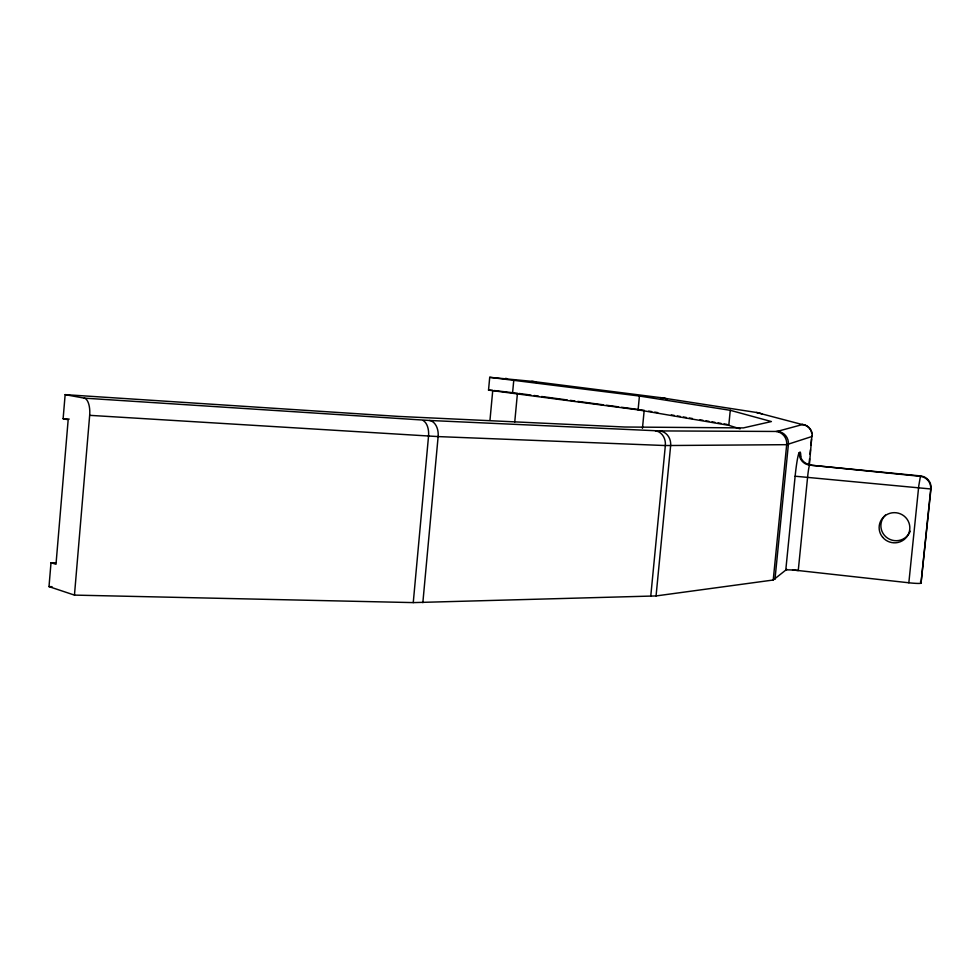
<?xml version="1.0" encoding="UTF-8"?>
<svg xmlns="http://www.w3.org/2000/svg" width="980" height="980" viewBox="0 0 980 980"><rect width="100%" height="100%" fill="white"/><g stroke="black" fill="none" stroke-linecap="round" stroke-linejoin="round"><path stroke-width="1.47" d="M786.793 569.282L773.232 580.013L656.061 595.938L413.254 602.602L74.456 595.105L49 586.616L51.009 562.716L55.603 562.839M51.009 562.716L55.995 564.272L68.171 419.746L63.124 418.73L65.145 394.646L398.529 416.414L624.615 427.011L743.379 427.905L771.395 421.547L730.272 410.314L639.426 396.043L489.718 377.325L488.53 390.113L638.102 409.861L728.789 425.332L740.096 428.848M74.456 595.105L89.67 415.336A15.962 6.811 -86.6 0 0 84.243 398.137L65.145 394.646M413.254 602.602L428.542 436.051A14.798 8.453 -86.7 0 0 423.311 420.641M422.846 602.676L438.134 436.59A14.786 9.984 -87.2 0 0 429.51 420.481L84.243 398.137M489.963 420.346L492.756 390.371L488.53 390.113M512.577 392.931L513.79 380.044M514.745 421.988L517.44 393.262L494.202 390.542M638.102 409.861L639.426 396.043M642.451 428.346L644.191 410.326L621.553 407.276M650.745 596.355L665.346 445.545A13.426 11.282 -88.1 0 0 655.363 430.82M656.061 595.938L670.639 445.63A13.377 12.115 -89.5 0 0 659.834 430.93L429.51 420.469M728.789 425.332L730.272 410.314M773.232 580.013L786.683 444.675A12.066 11.772 87.1 0 0 776.111 431.457L659.834 430.918M774.972 579.339L788.386 444.479A12.042 12.005 28.3 0 0 777.569 431.31L776.111 431.445M799.337 452.589A22.822 1.825 -84.1 0 0 795.135 476.219L785.776 570.14A11.638 0.968 6 0 1 798.259 570.544L807.618 476.917A11.417 0.87 -84.1 0 1 809.676 465.096A11.54 11.417 7.3 0 1 799.337 452.589L800.096 452.295A11.503 11.38 7.2 0 0 810.399 464.753A11.38 0.858 -84.1 0 1 810.57 464.949M808.966 464.839L809.578 458.787M810.031 454.242L810.485 449.698M810.938 445.153L811.538 439.089M809.358 465.267L811.844 436.063M908.84 582.782L918.787 485.713L920.502 475.925A11.711 11.478 6 0 1 931 488.542L921.016 583.149A11.736 0.968 6.1 0 1 908.84 582.782L792.526 569.907M921.016 583.149L930.804 488.395M812.249 436.406L786.683 444.675L665.346 445.545L438.134 436.59L89.67 415.336M777.569 431.31L802.387 424.573A10.964 10.829 -1 0 1 812.249 436.406M795.135 476.219L930.669 488.959A11.748 11.515 6.1 0 0 920.147 476.305L809.676 465.096L920.502 475.925L920.588 476.856M49 586.616L52.063 586.689M63.124 418.73L69.213 419.097M489.718 377.325L531.834 381.33L660.348 397.611L756.438 412.47A9.812 9.347 -76.4 0 1 758.483 412.899M518.947 393.458L531.025 395.087M534.039 395.491L538.559 396.104M541.585 396.508L567.236 399.963M570.25 400.367L574.782 400.979M577.796 401.384L603.447 404.838M606.473 405.242L618.539 406.872M648.711 411.098L651.725 411.6M654.738 412.115L657.752 412.629M671.325 414.932L674.338 415.447M677.352 415.961L680.365 416.476M683.379 416.99L686.392 417.505M689.405 418.007L692.419 418.521M699.953 419.808L702.966 420.322M705.98 420.837L708.993 421.339M712.007 421.853L715.02 422.368M718.034 422.882L721.047 423.397M724.073 423.911L727.087 424.413M756.438 412.47L802.387 424.573M920.416 581.887A11.699 0.956 6.1 0 1 921.372 582.414M505.57 378.366A8.306 5.574 -83.2 0 1 506.783 378.66M802.081 424.328A10.89 10.792 -20.9 0 1 811.82 433.65M757.993 412.788A9.825 9.678 -63.8 0 1 762.085 414.136M663.693 398.076A9.016 8.011 -80.7 0 1 667.086 399.228M660.348 397.611A8.979 7.362 -81.8 0 1 661.966 397.966M533.365 381.514A8.391 6.627 -82.5 0 1 536.158 382.555M531.834 381.33A8.391 5.917 -83 0 1 533.132 381.624M910.236 531.209A15.19 14.896 11.7 0 1 887.733 538.228A15.19 14.896 11.7 0 1 885.43 515.076M800.096 452.295A22.748 1.813 -84.1 0 1 800.783 456.741M882.588 537.187A15.361 15.068 12.1 0 0 908.84 533.193A15.361 15.068 12.1 0 0 892.008 512.834A15.361 15.068 12.1 0 0 882.588 537.187"/></g></svg>
